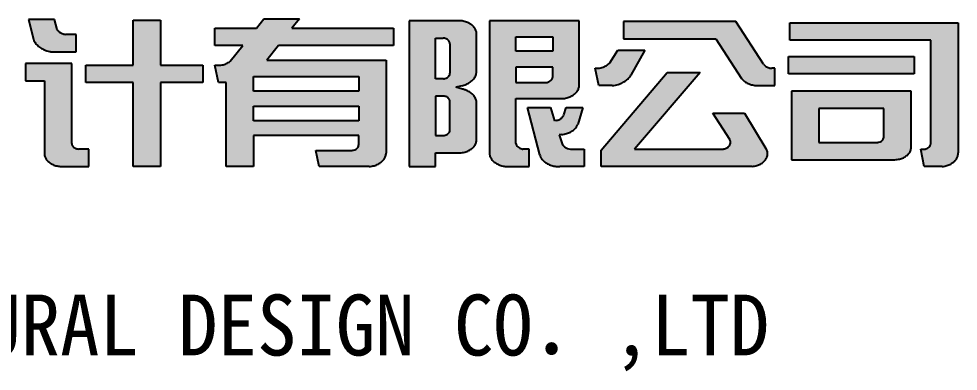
# Model space of a CAD drawing. Extents: x -248860 to 1018944, y -1060852 to 188626.
# Drawn here: x -244992 to -243530, y 56564 to 57112 of the extents above; entities that cross this region are included whole.
import ezdxf
from ezdxf.enums import TextEntityAlignment as Align

# ---------------------------------------------------------------- set-up
doc = ezdxf.new("R2010")
doc.units = 0
doc.header["$LTSCALE"] = 1000
doc.header["$MEASUREMENT"] = 0
doc.layers.get('0').update_dxf_attribs({"linetype": 'CONTINUOUS'})
doc.layers.add('WALL', color=6, linetype='CONTINUOUS')
doc.layers.add('图框', color=4, linetype='CONTINUOUS')
doc.styles.add('图框艺术体', font='simhei.ttf', dxfattribs={"width": 0.9})

# ---------------------------------------------------------------- blocks, each defined once
blk = doc.blocks.new('A5')
h = blk.add_hatch(color=0)
h.dxf.hatch_style = 1
edge = h.paths.add_edge_path()
edge.add_line((500921.1, 391777.2), (500899.2, 391777.2))
edge.add_spline(control_points=[(500899.2, 391777.2), (500897.4, 391777.4), (500896, 391777.6), (500892.4, 391778.6), (500890.3, 391779.5), (500886.4, 391781.8), (500884.7, 391783.2), (500882.4, 391785.7), (500881.7, 391786.6), (500880.7, 391788.6)], knot_values=[3.593865, 3.593865, 3.593865, 3.593865, 3.782162, 3.782162, 4.095285, 4.095285, 4.408408, 4.408408, 4.57662, 4.57662, 4.57662, 4.57662], degree=3, periodic=0)
edge.add_line((500880.7, 391788.6), (500874.4, 391811.5))
edge.add_line((500874.4, 391811.5), (500819.2, 391811.5))
edge.add_line((500819.2, 391811.5), (500829.9, 391766.3))
edge.add_spline(control_points=[(500829.9, 391766.3), (500830.4, 391764.4), (500831.2, 391762.6), (500833.4, 391758.1), (500835.1, 391755.5), (500839.3, 391750.7), (500841.7, 391748.5), (500847.2, 391744.6), (500850.3, 391742.8), (500856.8, 391740), (500860.3, 391738.8), (500864.9, 391737.8), (500865.8, 391737.6), (500866.8, 391737.5)], knot_values=[3.364435, 3.364435, 3.364435, 3.364435, 3.521478, 3.521478, 3.75126, 3.75126, 3.981041, 3.981041, 4.210823, 4.210823, 4.440604, 4.440604, 4.499937, 4.499937, 4.499937, 4.499937], degree=3, periodic=0)
edge.add_line((500866.8, 391737.5), (500921.1, 391737.5))
edge.add_line((500921.1, 391737.5), (500921.1, 391777.2))
edge = h.paths.add_edge_path()
edge.add_line((500911.6, 391710.7), (500813, 391710.7))
edge.add_line((500813, 391710.7), (500813, 391671))
edge.add_line((500813, 391671), (500853.2, 391671))
edge.add_line((500853.2, 391671), (500853.2, 391504.4))
edge.add_spline(control_points=[(500853.2, 391504.4), (500853.1, 391502.7), (500853.3, 391501), (500854.1, 391497), (500855, 391494.7), (500857.4, 391490.2), (500859, 391488.1), (500862.8, 391484.2), (500865, 391482.4), (500870, 391479.3), (500872.7, 391478), (500878.5, 391475.9), (500881.6, 391475.2), (500886, 391474.6), (500887.1, 391474.5), (500888.3, 391474.4)], knot_values=[3.130245, 3.130245, 3.130245, 3.130245, 3.305782, 3.305782, 3.553866, 3.553866, 3.801951, 3.801951, 4.050036, 4.050036, 4.29812, 4.29812, 4.546205, 4.546205, 4.636943, 4.636943, 4.636943, 4.636943], degree=3, periodic=0)
edge.add_line((500888.3, 391474.4), (500948.2, 391474.4))
edge.add_line((500948.2, 391474.4), (500948.2, 391514.2))
edge.add_line((500948.2, 391514.2), (500925.7, 391514.2))
edge.add_spline(control_points=[(500925.7, 391514.2), (500923.1, 391514.5), (500921.2, 391515.1), (500918.2, 391516.5), (500917.1, 391517.3), (500915.2, 391518.9), (500914.4, 391519.9), (500913, 391522), (500912.4, 391523.1), (500911.8, 391525.1), (500911.7, 391525.9), (500911.6, 391527.1)], knot_values=[0.064192, 0.064192, 0.064192, 0.064192, 0.463344, 0.463344, 0.720695, 0.720695, 0.978045, 0.978045, 1.235395, 1.235395, 1.405482, 1.405482, 1.405482, 1.405482], degree=3, periodic=0)
edge.add_line((500911.6, 391527.1), (500911.6, 391710.7))
h.paths.add_polyline_path([(501191.6, 391706.5), (501100.9, 391706.5), (501100.9, 391810.1), (501042.5, 391810.1), (501042.5, 391706.5), (500941.8, 391706.5), (500941.8, 391666.8), (501042.5, 391666.8), (501042.5, 391474.4), (501100.9, 391474.4), (501100.9, 391666.8), (501191.6, 391666.8)])
at = {"layer": 'WALL', "color": 0}
for p, q in [((500874.4, 391811.5), (500819.2, 391811.5)), ((500819.2, 391811.5), (500829.9, 391766.3)), ((500880.7, 391788.6), (500874.4, 391811.5)), ((501042.5, 391706.5), (501042.5, 391810.1)), ((501042.5, 391810.1), (501100.9, 391810.1)), ((501100.9, 391810.1), (501100.9, 391706.5)), ((500921.1, 391777.2), (500899.2, 391777.2)), ((500921.1, 391737.5), (500921.1, 391777.2)), ((500866.8, 391737.5), (500921.1, 391737.5)), ((500911.6, 391710.7), (500813, 391710.7)), ((500813, 391710.7), (500813, 391671)), ((500911.6, 391527.1), (500911.6, 391710.7)), ((500941.8, 391666.8), (500941.8, 391706.5)), ((500941.8, 391706.5), (501042.5, 391706.5)), ((501100.9, 391706.5), (501191.6, 391706.5)), ((501191.6, 391706.5), (501191.6, 391666.8)), ((500813, 391671), (500853.2, 391671)), ((500853.2, 391671), (500853.2, 391504.4)), ((501042.5, 391666.8), (500941.8, 391666.8)), ((501042.5, 391474.4), (501042.5, 391666.8)), ((501191.6, 391666.8), (501100.9, 391666.8)), ((501100.9, 391666.8), (501100.9, 391474.4)), ((500948.2, 391514.2), (500925.7, 391514.2)), ((500948.2, 391474.4), (500948.2, 391514.2)), ((500888.3, 391474.4), (500948.2, 391474.4)), ((501100.9, 391474.4), (501042.5, 391474.4))]:
    blk.add_line(p, q, dxfattribs=at)
for points, knots in [([(500880.7, 391788.6), (500881.7, 391786.6), (500882.4, 391785.7), (500884.7, 391783.2), (500886.4, 391781.8), (500890.3, 391779.5), (500892.4, 391778.6), (500896, 391777.6), (500897.4, 391777.4), (500899.2, 391777.2)], [3.5938651, 3.5938651, 3.5938651, 3.5938651, 3.7620771, 3.7620771, 4.0752004, 4.0752004, 4.3883237, 4.3883237, 4.5766201, 4.5766201, 4.5766201, 4.5766201]), ([(500829.9, 391766.3), (500830.4, 391764.4), (500831.2, 391762.6), (500833.4, 391758.1), (500835.1, 391755.5), (500839.3, 391750.7), (500841.7, 391748.5), (500847.2, 391744.6), (500850.3, 391742.8), (500856.8, 391740), (500860.3, 391738.8), (500864.9, 391737.8), (500865.8, 391737.6), (500866.8, 391737.5)], [3.364435, 3.364435, 3.364435, 3.364435, 3.521478, 3.521478, 3.75126, 3.75126, 3.981041, 3.981041, 4.210823, 4.210823, 4.440604, 4.440604, 4.499937, 4.499937, 4.499937, 4.499937]), ([(500911.6, 391527.1), (500911.7, 391525.9), (500911.8, 391525.1), (500912.4, 391523.1), (500913, 391522), (500914.4, 391519.9), (500915.2, 391518.9), (500917.1, 391517.3), (500918.2, 391516.5), (500921.2, 391515.1), (500923.1, 391514.5), (500925.7, 391514.2)], [0.064192, 0.064192, 0.064192, 0.064192, 0.234279, 0.234279, 0.49163, 0.49163, 0.74898, 0.74898, 1.00633, 1.00633, 1.405482, 1.405482, 1.405482, 1.405482]), ([(500853.2, 391504.4), (500853.1, 391502.7), (500853.3, 391501), (500854.1, 391497), (500855, 391494.7), (500857.4, 391490.2), (500859, 391488.1), (500862.8, 391484.2), (500865, 391482.4), (500870, 391479.3), (500872.7, 391478), (500878.5, 391475.9), (500881.6, 391475.2), (500886, 391474.6), (500887.1, 391474.5), (500888.3, 391474.4)], [3.130245, 3.130245, 3.130245, 3.130245, 3.305782, 3.305782, 3.553866, 3.553866, 3.801951, 3.801951, 4.050036, 4.050036, 4.29812, 4.29812, 4.546205, 4.546205, 4.636943, 4.636943, 4.636943, 4.636943])]:
    blk.add_open_spline(points, degree=3, knots=knots, dxfattribs=at)
blk = doc.blocks.new('A6')
h = blk.add_hatch(color=0)
h.dxf.hatch_style = 1
edge = h.paths.add_edge_path()
edge.add_line((501616.2, 391791.3), (501399.2, 391791.3))
edge.add_line((501399.2, 391791.3), (501415, 391812.9))
edge.add_line((501415, 391812.9), (501339.4, 391812.9))
edge.add_line((501339.4, 391812.9), (501323.4, 391791.3))
edge.add_line((501323.4, 391791.3), (501234.4, 391791.3))
edge.add_line((501234.4, 391791.3), (501234.4, 391751.6))
edge.add_line((501234.4, 391751.6), (501293.9, 391751.6))
edge.add_line((501293.9, 391751.6), (501267.1, 391715.6))
edge.add_spline(control_points=[(501267.1, 391715.6), (501264.3, 391713), (501261.8, 391711.4), (501256.2, 391708.7), (501253.1, 391707.7), (501248.2, 391706.8), (501246.5, 391706.6), (501244.5, 391706.5)], knot_values=[1.644527, 1.644527, 1.644527, 1.644527, 1.931233, 1.931233, 2.235291, 2.235291, 2.395635, 2.395635, 2.395635, 2.395635], degree=3, periodic=0)
edge.add_line((501244.5, 391706.5), (501234.1, 391706.5))
edge.add_line((501234.1, 391706.5), (501242.1, 391666.7))
edge.add_line((501242.1, 391666.7), (501258.7, 391666.7))
edge.add_line((501258.7, 391666.7), (501258.7, 391474.4))
edge.add_line((501258.7, 391474.4), (501317.1, 391474.4))
edge.add_line((501317.1, 391474.4), (501317.1, 391545.1))
edge.add_line((501317.1, 391545.1), (501541.9, 391545.1))
edge.add_line((501541.9, 391545.1), (501541.9, 391523.7))
edge.add_spline(control_points=[(501541.9, 391524.5), (501541.8, 391523.2), (501541.6, 391522), (501540.8, 391519.5), (501540.1, 391518.2), (501538.3, 391516), (501537.3, 391515), (501534.5, 391513.1), (501532.6, 391512.3), (501529.8, 391511.6), (501528.8, 391511.4), (501527.4, 391511.3)], knot_values=[1.672982, 1.672982, 1.672982, 1.672982, 1.933609, 1.933609, 2.229958, 2.229958, 2.526308, 2.526308, 2.931812, 2.931812, 3.134564, 3.134564, 3.134564, 3.134564], degree=3, periodic=0)
edge.add_line((501527.4, 391511.3), (501450.4, 391511.3))
edge.add_line((501450.4, 391511.3), (501457.6, 391474.4))
edge.add_line((501457.6, 391474.4), (501564.3, 391474.4))
edge.add_spline(control_points=[(501564.3, 391474.4), (501566.2, 391474.6), (501568, 391474.8), (501573.1, 391475.7), (501576.2, 391476.6), (501581.9, 391479), (501584.6, 391480.4), (501589.5, 391483.8), (501591.6, 391485.7), (501595.2, 391489.8), (501596.7, 391492), (501598.9, 391496.6), (501599.7, 391499), (501600.2, 391502.5), (501600.3, 391503.6), (501600.3, 391504.7)], knot_values=[-1.487536, -1.487536, -1.487536, -1.487536, -1.345791, -1.345791, -1.101522, -1.101522, -0.857254, -0.857254, -0.612985, -0.612985, -0.368717, -0.368717, -0.124448, -0.124448, -0.010199, -0.010199, -0.010199, -0.010199], degree=3, periodic=0)
edge.add_line((501600.3, 391504.7), (501600.3, 391717.8))
edge.add_line((501600.3, 391717.8), (501345.4, 391717.8))
edge.add_line((501345.4, 391717.8), (501370.2, 391751.6))
edge.add_line((501370.2, 391751.6), (501616.2, 391751.6))
edge.add_line((501616.2, 391751.6), (501616.2, 391791.3))
h.paths.add_polyline_path([(501541.9, 391680.9), (501541.9, 391647.1), (501317.1, 391647.1), (501317.1, 391680.9)], flags=16)
h.paths.add_polyline_path([(501541.9, 391613), (501541.9, 391579.2), (501317.1, 391579.2), (501317.1, 391613)], flags=16)
at = {"layer": 'WALL', "color": 0}
for p, q in [((501323.4, 391791.3), (501339.4, 391812.9)), ((501339.4, 391812.9), (501415, 391812.9)), ((501415, 391812.9), (501399.2, 391791.3)), ((501234.4, 391751.6), (501234.4, 391791.3)), ((501234.4, 391791.3), (501323.4, 391791.3)), ((501399.2, 391791.3), (501616.2, 391791.3)), ((501616.2, 391791.3), (501616.2, 391751.6)), ((501293.9, 391751.6), (501234.4, 391751.6)), ((501267.1, 391715.6), (501293.9, 391751.6)), ((501370.2, 391751.6), (501345.4, 391717.8)), ((501616.2, 391751.6), (501370.2, 391751.6)), ((501345.4, 391717.8), (501600.3, 391717.8)), ((501600.3, 391717.8), (501600.3, 391504.7)), ((501242.1, 391666.7), (501234.1, 391706.5)), ((501234.1, 391706.5), (501244.5, 391706.5)), ((501317.1, 391680.9), (501541.9, 391680.9)), ((501317.1, 391647.1), (501317.1, 391680.9)), ((501541.9, 391680.9), (501541.9, 391647.1)), ((501258.7, 391666.7), (501242.1, 391666.7)), ((501258.7, 391474.4), (501258.7, 391666.7)), ((501541.9, 391647.1), (501317.1, 391647.1)), ((501317.1, 391613), (501541.9, 391613)), ((501317.1, 391579.2), (501317.1, 391613)), ((501541.9, 391613), (501541.9, 391579.2)), ((501541.9, 391579.2), (501317.1, 391579.2)), ((501541.9, 391545.1), (501317.1, 391545.1)), ((501317.1, 391545.1), (501317.1, 391474.4)), ((501541.9, 391524.5), (501541.9, 391545.1)), ((501450.4, 391511.3), (501527.4, 391511.3)), ((501457.6, 391474.4), (501450.4, 391511.3)), ((501317.1, 391474.4), (501258.7, 391474.4)), ((501564.3, 391474.4), (501457.6, 391474.4))]:
    blk.add_line(p, q, dxfattribs=at)
for points, knots in [([(501244.5, 391706.5), (501246.5, 391706.6), (501248.2, 391706.8), (501253.1, 391707.7), (501256.2, 391708.7), (501261.8, 391711.4), (501264.3, 391713), (501267.1, 391715.6)], [1.6445273, 1.6445273, 1.6445273, 1.6445273, 1.8048714, 1.8048714, 2.1089289, 2.1089289, 2.3956348, 2.3956348, 2.3956348, 2.3956348]), ([(501527.4, 391511.3), (501528.8, 391511.4), (501529.8, 391511.6), (501532.6, 391512.3), (501534.5, 391513.1), (501537.3, 391515), (501538.3, 391516), (501540.1, 391518.2), (501540.8, 391519.5), (501541.6, 391522), (501541.8, 391523.2), (501541.9, 391524.5)], [1.672982, 1.672982, 1.672982, 1.672982, 1.875734, 1.875734, 2.281238, 2.281238, 2.577588, 2.577588, 2.873937, 2.873937, 3.134564, 3.134564, 3.134564, 3.134564]), ([(501564.3, 391474.4), (501566.2, 391474.6), (501568, 391474.8), (501573.1, 391475.7), (501576.2, 391476.6), (501581.9, 391479), (501584.6, 391480.4), (501589.5, 391483.8), (501591.6, 391485.7), (501595.2, 391489.8), (501596.7, 391492), (501598.9, 391496.6), (501599.7, 391499), (501600.2, 391502.5), (501600.3, 391503.6), (501600.3, 391504.7)], [-1.487536, -1.487536, -1.487536, -1.487536, -1.345791, -1.345791, -1.101522, -1.101522, -0.857254, -0.857254, -0.612985, -0.612985, -0.368717, -0.368717, -0.124448, -0.124448, -0.010199, -0.010199, -0.010199, -0.010199])]:
    blk.add_open_spline(points, degree=3, knots=knots, dxfattribs=at)
blk = doc.blocks.new('A7')
h = blk.add_hatch(color=0)
h.dxf.hatch_style = 1
edge = h.paths.add_edge_path()
edge.add_spline(control_points=[(501809.1, 391777.8), (501809.1, 391779.7), (501809, 391781.3), (501808.3, 391785.3), (501807.5, 391787.6), (501805.2, 391792.1), (501803.7, 391794.2), (501800, 391798.2), (501797.9, 391800), (501793, 391803.1), (501790.3, 391804.5), (501784.5, 391806.6), (501781.5, 391807.4), (501776.8, 391808.1), (501775.3, 391808.2), (501773.8, 391808.3)], knot_values=[3.10866, 3.10866, 3.10866, 3.10866, 3.284626, 3.284626, 3.533725, 3.533725, 3.782824, 3.782824, 4.031923, 4.031923, 4.281022, 4.281022, 4.530121, 4.530121, 4.647554, 4.647554, 4.647554, 4.647554], degree=3, periodic=0)
edge.add_line((501773.8, 391808.3), (501664.8, 391808.3))
edge.add_line((501664.8, 391808.3), (501664.8, 391474.4))
edge.add_line((501664.8, 391474.4), (501721.6, 391474.4))
edge.add_line((501721.6, 391474.4), (501721.6, 391505.5))
edge.add_line((501721.6, 391505.5), (501773.6, 391505.5))
edge.add_spline(control_points=[(501773.6, 391505.5), (501775.5, 391505.7), (501777.4, 391505.9), (501782.3, 391506.8), (501785.4, 391507.7), (501791.1, 391510.1), (501793.8, 391511.5), (501798.5, 391514.8), (501800.6, 391516.7), (501804.2, 391520.8), (501805.6, 391523), (501807.8, 391527.5), (501808.5, 391529.9), (501809.1, 391533.7), (501809.1, 391535.1), (501809.1, 391536.5)], knot_values=[-1.484774, -1.484774, -1.484774, -1.484774, -1.342737, -1.342737, -1.097921, -1.097921, -0.853105, -0.853105, -0.608289, -0.608289, -0.363473, -0.363473, -0.118657, -0.118657, 0.025947, 0.025947, 0.025947, 0.025947], degree=3, periodic=0)
edge.add_line((501809.1, 391536.5), (501809.1, 391619.1))
edge.add_spline(control_points=[(501809.1, 391619.1), (501809.1, 391621), (501809, 391622.8), (501808.2, 391627.2), (501807.3, 391629.8), (501804.7, 391634.8), (501803.1, 391637.2), (501799, 391641.6), (501796.6, 391643.6), (501791.2, 391647.1), (501788.3, 391648.6), (501783.1, 391650.6), (501780.9, 391651.3), (501778.8, 391651.8)], knot_values=[3.119451, 3.119451, 3.119451, 3.119451, 3.287772, 3.287772, 3.532713, 3.532713, 3.777654, 3.777654, 4.022595, 4.022595, 4.267536, 4.267536, 4.423815, 4.423815, 4.423815, 4.423815], degree=3, periodic=0)
edge.add_line((501778.8, 391651.8), (501764.8, 391656))
edge.add_line((501764.8, 391656), (501778.7, 391659.5))
edge.add_spline(control_points=[(501778.7, 391659.5), (501780.7, 391660.1), (501782.7, 391660.8), (501787.8, 391662.8), (501790.7, 391664.3), (501796.1, 391667.9), (501798.5, 391670), (501802.6, 391674.4), (501804.3, 391676.8), (501807, 391681.8), (501807.9, 391684.4), (501808.9, 391688.7), (501809.1, 391690.5), (501809.1, 391692.2)], knot_values=[1.893902, 1.893902, 1.893902, 1.893902, 2.035312, 2.035312, 2.269299, 2.269299, 2.503287, 2.503287, 2.737275, 2.737275, 2.971262, 2.971262, 3.123954, 3.123954, 3.123954, 3.123954], degree=3, periodic=0)
edge.add_line((501809.1, 391692.2), (501809.1, 391777.8))
edge = h.paths.add_edge_path(flags=16)
edge.add_spline(control_points=[(501752.3, 391688.1), (501752.3, 391686.9), (501752.1, 391685.9), (501751.3, 391683.6), (501750.7, 391682.4), (501749, 391680.2), (501748, 391679.3), (501745.4, 391677.3), (501743.6, 391676.5), (501740.7, 391675.7), (501739.7, 391675.5), (501738.3, 391675.4)], knot_values=[-1.443958, -1.443958, -1.443958, -1.443958, -1.233051, -1.233051, -0.941788, -0.941788, -0.650524, -0.650524, -0.243433, -0.243433, -0.039887, -0.039887, -0.039887, -0.039887], degree=3, periodic=0)
edge.add_line((501738.3, 391675.4), (501721.6, 391675.4))
edge.add_line((501721.6, 391675.4), (501721.6, 391768.6))
edge.add_line((501721.6, 391768.6), (501738.1, 391768.6))
edge.add_spline(control_points=[(501738.1, 391768.6), (501739.8, 391768.4), (501741.1, 391768.1), (501743.5, 391767.4), (501744.6, 391766.8), (501746.7, 391765.6), (501747.7, 391764.9), (501749.4, 391763.1), (501750.2, 391762.2), (501751.3, 391760.1), (501751.8, 391759), (501752.2, 391757), (501752.3, 391756.2), (501752.3, 391755.4)], knot_values=[0.003236, 0.003236, 0.003236, 0.003236, 0.267548, 0.267548, 0.519421, 0.519421, 0.771293, 0.771293, 1.023166, 1.023166, 1.275039, 1.275039, 1.445499, 1.445499, 1.445499, 1.445499], degree=3, periodic=0)
edge.add_line((501752.3, 391755.4), (501752.3, 391688.1))
edge = h.paths.add_edge_path(flags=16)
edge.add_spline(control_points=[(501738.7, 391635.6), (501738.7, 391635.6), (501738.2, 391635.6), (501741, 391635.4), (501743.3, 391634.8), (501746.4, 391633.1), (501747.3, 391632.4), (501749.1, 391630.8), (501749.9, 391629.9), (501751.1, 391627.9), (501751.6, 391626.8), (501752.1, 391624.9), (501752.3, 391624.1), (501752.3, 391623.1)], knot_values=[3.180071, 3.180071, 3.180071, 3.180071, 3.182557, 3.182557, 3.667411, 3.667411, 3.923331, 3.923331, 4.179251, 4.179251, 4.435171, 4.435171, 4.606528, 4.606528, 4.606528, 4.606528], degree=3, periodic=0)
edge.add_line((501752.3, 391623.1), (501752.3, 391558))
edge.add_spline(control_points=[(501752.3, 391558), (501752.3, 391556.9), (501752.1, 391555.9), (501751.4, 391553.7), (501750.8, 391552.5), (501749.1, 391550.3), (501748.1, 391549.3), (501745.5, 391547.3), (501743.7, 391546.4), (501740.8, 391545.6), (501739.8, 391545.4), (501738.4, 391545.3)], knot_values=[1.712925, 1.712925, 1.712925, 1.712925, 1.915114, 1.915114, 2.203915, 2.203915, 2.492717, 2.492717, 2.898489, 2.898489, 3.101375, 3.101375, 3.101375, 3.101375], degree=3, periodic=0)
edge.add_line((501738.4, 391545.3), (501721.6, 391545.3))
edge.add_line((501721.6, 391545.3), (501721.6, 391635.6))
edge.add_line((501721.6, 391635.6), (501738.6, 391635.6))
edge = h.paths.add_edge_path()
edge.add_line((502028.7, 391808.3), (501836.6, 391808.3))
edge.add_line((501836.6, 391808.3), (501836.6, 391504.9))
edge.add_spline(control_points=[(501836.6, 391504.9), (501836.6, 391503.2), (501836.9, 391501.5), (501837.9, 391497.3), (501838.9, 391494.9), (501841.6, 391490.3), (501843.3, 391488.1), (501847.4, 391484.1), (501849.7, 391482.3), (501855, 391479.1), (501857.9, 391477.8), (501864, 391475.7), (501867.3, 391475), (501871, 391474.5), (501871.4, 391474.5), (501871.9, 391474.4)], knot_values=[3.163532, 3.163532, 3.163532, 3.163532, 3.335263, 3.335263, 3.579869, 3.579869, 3.824474, 3.824474, 4.06908, 4.06908, 4.313685, 4.313685, 4.558291, 4.558291, 4.590397, 4.590397, 4.590397, 4.590397], degree=3, periodic=0)
edge.add_line((501871.9, 391474.4), (501921.3, 391474.4))
edge.add_line((501921.3, 391474.4), (501921.3, 391514.2))
edge.add_line((501921.3, 391514.2), (501907.9, 391514.2))
edge.add_spline(control_points=[(501907.9, 391514.2), (501906.6, 391514.4), (501906.2, 391514.5), (501904.2, 391515), (501902.7, 391515.7), (501899.9, 391517.3), (501898.6, 391518.3), (501896.3, 391520.5), (501895.4, 391521.8), (501894.2, 391524.1), (501893.9, 391524.9), (501893.4, 391527)], knot_values=[0.225377, 0.225377, 0.225377, 0.225377, 0.294313, 0.294313, 0.570531, 0.570531, 0.846749, 0.846749, 1.122967, 1.122967, 1.291544, 1.291544, 1.291544, 1.291544], degree=3, periodic=0)
edge.add_line((501893.4, 391527), (501893.4, 391630))
edge.add_line((501893.4, 391630), (501991.3, 391630))
edge.add_spline(control_points=[(501991.3, 391630), (501993.2, 391630.1), (501995.1, 391630.3), (502000.3, 391631.1), (502003.4, 391632), (502009.3, 391634.3), (502012.1, 391635.7), (502017.1, 391639), (502019.3, 391640.9), (502023.1, 391645), (502024.6, 391647.2), (502027, 391651.8), (502027.8, 391654.2), (502028.5, 391658.1), (502028.6, 391659.5), (502028.7, 391660.9)], knot_values=[-1.508024, -1.508024, -1.508024, -1.508024, -1.365921, -1.365921, -1.121879, -1.121879, -0.877838, -0.877838, -0.633797, -0.633797, -0.389756, -0.389756, -0.145715, -0.145715, -0.005433, -0.005433, -0.005433, -0.005433], degree=3, periodic=0)
edge.add_line((502028.7, 391660.9), (502028.7, 391808.3))
h.paths.add_polyline_path([(501893.4, 391771.4), (501971.8, 391771.4), (501971.8, 391739), (501893.4, 391739)], flags=16)
edge = h.paths.add_edge_path(flags=16)
edge.add_line((501893.4, 391702.1), (501971.8, 391702.1))
edge.add_line((501971.8, 391702.1), (501971.8, 391679.3))
edge.add_spline(control_points=[(501971.8, 391679.3), (501971.7, 391678), (501971.5, 391677.3), (501970.9, 391675.6), (501970.4, 391674.4), (501968.7, 391672), (501967.4, 391670.8), (501964.5, 391668.8), (501962.9, 391668.1), (501960.3, 391667.3), (501959.3, 391667.1), (501957.7, 391666.9)], knot_values=[-1.410799, -1.410799, -1.410799, -1.410799, -1.275957, -1.275957, -1.025082, -1.025082, -0.674958, -0.674958, -0.324835, -0.324835, -0.124438, -0.124438, -0.124438, -0.124438], degree=3, periodic=0)
edge.add_line((501957.7, 391666.9), (501893.4, 391666.9))
edge.add_line((501893.4, 391666.9), (501893.4, 391702.1))
edge = h.paths.add_edge_path()
edge.add_line((502036.1, 391609.3), (502000.3, 391609.3))
edge.add_line((502000.3, 391609.3), (501995.5, 391592.2))
edge.add_spline(control_points=[(501995.4, 391592.1), (501995, 391591), (501994.4, 391589.9), (501992.5, 391587.1), (501990.9, 391585.5), (501987.3, 391582.8), (501985.2, 391581.7), (501981.8, 391580.5), (501980.6, 391580.2), (501979.3, 391580)], knot_values=[1.798781, 1.798781, 1.798781, 1.798781, 1.982499, 1.982499, 2.315102, 2.315102, 2.647705, 2.647705, 2.828745, 2.828745, 2.828745, 2.828745], degree=3, periodic=0)
edge.add_line((501979.3, 391580), (501975.7, 391579.4))
edge.add_line((501975.7, 391579.4), (501966.8, 391609.3))
edge.add_line((501966.8, 391609.3), (501918, 391609.3))
edge.add_line((501918, 391609.3), (501944, 391501))
edge.add_spline(control_points=[(501944, 391501), (501944.5, 391499.3), (501945.1, 391497.6), (501947, 391493.5), (501948.6, 391491.1), (501952.3, 391486.8), (501954.5, 391484.8), (501959.4, 391481.2), (501962.2, 391479.7), (501968.1, 391477.1), (501971.3, 391476.1), (501977.8, 391474.6), (501981.2, 391474.2), (501985.4, 391474.1), (501986.1, 391474.1), (501986.9, 391474.1)], knot_values=[3.342763, 3.342763, 3.342763, 3.342763, 3.506739, 3.506739, 3.742135, 3.742135, 3.97753, 3.97753, 4.212926, 4.212926, 4.448321, 4.448321, 4.683716, 4.683716, 4.734904, 4.734904, 4.734904, 4.734904], degree=3, periodic=0)
edge.add_line((501986.9, 391474.1), (502039.1, 391474.1))
edge.add_line((502039.1, 391474.1), (502039.1, 391514.2))
edge.add_line((502039.1, 391514.2), (502013.2, 391514.2))
edge.add_spline(control_points=[(502013.2, 391514.2), (502012, 391514.1), (502010.8, 391514.2), (502007.5, 391514.6), (502005.5, 391515.1), (502001.6, 391516.5), (501999.8, 391517.5), (501996.6, 391519.9), (501995.2, 391521.3), (501993.4, 391523.7), (501992.9, 391524.7), (501992.2, 391526.2)], knot_values=[0.361295, 0.361295, 0.361295, 0.361295, 0.534046, 0.534046, 0.83153, 0.83153, 1.129015, 1.129015, 1.426499, 1.426499, 1.594406, 1.594406, 1.594406, 1.594406], degree=3, periodic=0)
edge.add_line((501992.2, 391526.2), (501985.6, 391547.2))
edge.add_line((501985.6, 391547.2), (501990.6, 391547.6))
edge.add_spline(control_points=[(501990.6, 391547.6), (501992.5, 391547.8), (501994.5, 391548), (501999.6, 391549.1), (502002.7, 391550.1), (502008.6, 391552.6), (502011.3, 391554.1), (502016.1, 391557.6), (502018.2, 391559.5), (502021.8, 391563.8), (502023.3, 391566.1), (502024.7, 391569.2), (502025, 391570), (502025.3, 391570.8)], knot_values=[-1.465881, -1.465881, -1.465881, -1.465881, -1.321829, -1.321829, -1.079204, -1.079204, -0.836579, -0.836579, -0.593955, -0.593955, -0.35133, -0.35133, -0.268731, -0.268731, -0.268731, -0.268731], degree=3, periodic=0)
edge.add_line((502025.3, 391570.8), (502036.1, 391609.3))
at = {"layer": 'WALL', "color": 0}
for p, q in [((501773.8, 391808.3), (501664.8, 391808.3)), ((501664.8, 391808.3), (501664.8, 391474.4)), ((502028.7, 391808.3), (501836.6, 391808.3)), ((501836.6, 391808.3), (501836.6, 391504.9)), ((502028.7, 391660.9), (502028.7, 391808.3)), ((501809.1, 391692.2), (501809.1, 391777.8)), ((501893.4, 391771.4), (501971.8, 391771.4)), ((501893.4, 391739), (501893.4, 391771.4)), ((501971.8, 391771.4), (501971.8, 391739)), ((501721.6, 391675.4), (501721.6, 391768.6)), ((501721.6, 391768.6), (501738.1, 391768.6)), ((501752.3, 391755.4), (501752.3, 391688.1)), ((501971.8, 391739), (501893.4, 391739)), ((501971.8, 391702.1), (501893.4, 391702.1)), ((501893.4, 391702.1), (501893.4, 391666.9)), ((501971.8, 391679.3), (501971.8, 391702.1)), ((501738.3, 391675.4), (501721.6, 391675.4)), ((501778.7, 391659.5), (501764.8, 391656)), ((501778.8, 391651.8), (501764.8, 391656)), ((501893.4, 391666.9), (501957.7, 391666.9)), ((501738.2, 391635.6), (501721.6, 391635.6)), ((501721.6, 391635.6), (501721.6, 391545.3)), ((501893.4, 391527), (501893.4, 391630)), ((501893.4, 391630), (501991.3, 391630)), ((501752.3, 391558), (501752.3, 391623.1)), ((501809.1, 391536.5), (501809.1, 391619.1)), ((501944, 391501), (501918, 391609.3)), ((501918, 391609.3), (501966.8, 391609.3)), ((501966.8, 391609.3), (501975.7, 391579.4)), ((501995.6, 391592.5), (502000.3, 391609.3)), ((502000.3, 391609.3), (502036.1, 391609.3)), ((502036.1, 391609.3), (502025.3, 391570.7)), ((501979.3, 391580), (501975.7, 391579.4)), ((501721.6, 391545.3), (501738.4, 391545.3)), ((501990.6, 391547.6), (501985.6, 391547.2)), ((501985.6, 391547.2), (501992.2, 391526.2)), ((501921.3, 391514.2), (501907.9, 391514.2)), ((501921.3, 391474.4), (501921.3, 391514.2)), ((502013.2, 391514.2), (502039.1, 391514.2)), ((502039.1, 391514.2), (502039.1, 391474.1)), ((501721.6, 391474.4), (501721.6, 391505.5)), ((501721.6, 391505.5), (501773.6, 391505.5)), ((501664.8, 391474.4), (501721.6, 391474.4)), ((501871.9, 391474.4), (501921.3, 391474.4)), ((502039.1, 391474.1), (501986.9, 391474.1))]:
    blk.add_line(p, q, dxfattribs=at)
for points, knots in [([(501809.1, 391777.8), (501809.1, 391779.7), (501809, 391781.3), (501808.3, 391785.3), (501807.5, 391787.6), (501805.2, 391792.1), (501803.7, 391794.2), (501800, 391798.2), (501797.9, 391800), (501793, 391803.1), (501790.3, 391804.5), (501784.5, 391806.6), (501781.5, 391807.4), (501776.8, 391808.1), (501775.3, 391808.2), (501773.8, 391808.3)], [3.10866, 3.10866, 3.10866, 3.10866, 3.284626, 3.284626, 3.533725, 3.533725, 3.782824, 3.782824, 4.031923, 4.031923, 4.281022, 4.281022, 4.530121, 4.530121, 4.647554, 4.647554, 4.647554, 4.647554]), ([(501752.3, 391755.4), (501752.3, 391756.2), (501752.2, 391757), (501751.8, 391759), (501751.3, 391760.1), (501750.2, 391762.2), (501749.4, 391763.1), (501747.7, 391764.9), (501746.7, 391765.6), (501744.6, 391766.8), (501743.5, 391767.4), (501741.1, 391768.1), (501739.8, 391768.4), (501738.1, 391768.6)], [0.003236, 0.003236, 0.003236, 0.003236, 0.173696, 0.173696, 0.425569, 0.425569, 0.677441, 0.677441, 0.929314, 0.929314, 1.181187, 1.181187, 1.445499, 1.445499, 1.445499, 1.445499]), ([(501778.7, 391659.5), (501780.7, 391660.1), (501782.7, 391660.8), (501787.8, 391662.8), (501790.7, 391664.3), (501796.1, 391667.9), (501798.5, 391670), (501802.6, 391674.4), (501804.3, 391676.8), (501807, 391681.8), (501807.9, 391684.4), (501808.9, 391688.7), (501809.1, 391690.5), (501809.1, 391692.2)], [1.893902, 1.893902, 1.893902, 1.893902, 2.035312, 2.035312, 2.269299, 2.269299, 2.503287, 2.503287, 2.737275, 2.737275, 2.971262, 2.971262, 3.123954, 3.123954, 3.123954, 3.123954]), ([(501738.3, 391675.4), (501739.7, 391675.5), (501740.7, 391675.7), (501743.6, 391676.5), (501745.4, 391677.3), (501748, 391679.3), (501749, 391680.2), (501750.7, 391682.4), (501751.3, 391683.6), (501752.1, 391685.9), (501752.3, 391686.9), (501752.3, 391688.1)], [-1.443958, -1.443958, -1.443958, -1.443958, -1.240412, -1.240412, -0.83332, -0.83332, -0.542057, -0.542057, -0.250794, -0.250794, -0.039887, -0.039887, -0.039887, -0.039887]), ([(501957.7, 391666.9), (501959.3, 391667.1), (501960.3, 391667.3), (501962.9, 391668.1), (501964.5, 391668.8), (501967.4, 391670.8), (501968.7, 391672), (501970.4, 391674.4), (501970.9, 391675.6), (501971.5, 391677.3), (501971.7, 391678), (501971.8, 391679.3)], [-1.410799, -1.410799, -1.410799, -1.410799, -1.210402, -1.210402, -0.860279, -0.860279, -0.510155, -0.510155, -0.25928, -0.25928, -0.124438, -0.124438, -0.124438, -0.124438]), ([(501809.1, 391619.1), (501809.1, 391621), (501809, 391622.8), (501808.2, 391627.2), (501807.3, 391629.8), (501804.7, 391634.8), (501803.1, 391637.2), (501799, 391641.6), (501796.6, 391643.6), (501791.2, 391647.1), (501788.3, 391648.6), (501783.1, 391650.6), (501780.9, 391651.3), (501778.8, 391651.8)], [3.119451, 3.119451, 3.119451, 3.119451, 3.287772, 3.287772, 3.532713, 3.532713, 3.777654, 3.777654, 4.022595, 4.022595, 4.267536, 4.267536, 4.423815, 4.423815, 4.423815, 4.423815]), ([(501991.3, 391630), (501993.2, 391630.1), (501995.1, 391630.3), (502000.3, 391631.1), (502003.4, 391632), (502009.3, 391634.3), (502012.1, 391635.7), (502017.1, 391639), (502019.3, 391640.9), (502023.1, 391645), (502024.6, 391647.2), (502027, 391651.8), (502027.8, 391654.2), (502028.5, 391658.1), (502028.6, 391659.5), (502028.7, 391660.9)], [-1.508024, -1.508024, -1.508024, -1.508024, -1.365921, -1.365921, -1.121879, -1.121879, -0.877838, -0.877838, -0.633797, -0.633797, -0.389756, -0.389756, -0.145715, -0.145715, -0.005433, -0.005433, -0.005433, -0.005433]), ([(501752.3, 391623.1), (501752.3, 391624.1), (501752.1, 391624.9), (501751.6, 391626.8), (501751.1, 391627.9), (501749.9, 391629.9), (501749.1, 391630.8), (501747.3, 391632.4), (501746.4, 391633.1), (501743.3, 391634.8), (501741, 391635.4), (501738.2, 391635.6), (501738.7, 391635.6), (501738.7, 391635.6)], [3.180071, 3.180071, 3.180071, 3.180071, 3.351428, 3.351428, 3.607348, 3.607348, 3.863268, 3.863268, 4.119188, 4.119188, 4.604042, 4.604042, 4.606528, 4.606528, 4.606528, 4.606528]), ([(501979.3, 391580), (501980.6, 391580.2), (501981.8, 391580.5), (501985.2, 391581.7), (501987.3, 391582.8), (501990.9, 391585.5), (501992.5, 391587.1), (501994.4, 391589.9), (501995, 391591), (501995.4, 391592.1)], [1.798781, 1.798781, 1.798781, 1.798781, 1.97982, 1.97982, 2.312424, 2.312424, 2.645027, 2.645027, 2.828745, 2.828745, 2.828745, 2.828745]), ([(501990.6, 391547.6), (501992.5, 391547.8), (501994.5, 391548), (501999.6, 391549.1), (502002.7, 391550.1), (502008.6, 391552.6), (502011.3, 391554.1), (502016.1, 391557.6), (502018.2, 391559.5), (502021.8, 391563.8), (502023.3, 391566.1), (502024.7, 391569.3), (502025.1, 391570.1), (502025.4, 391570.9)], [-1.465881, -1.465881, -1.465881, -1.465881, -1.321829, -1.321829, -1.079204, -1.079204, -0.836579, -0.836579, -0.593955, -0.593955, -0.35133, -0.35133, -0.265451, -0.265451, -0.265451, -0.265451]), ([(501738.4, 391545.3), (501739.8, 391545.4), (501740.8, 391545.6), (501743.7, 391546.4), (501745.5, 391547.3), (501748.1, 391549.3), (501749.1, 391550.3), (501750.8, 391552.5), (501751.4, 391553.7), (501752.1, 391555.9), (501752.3, 391556.9), (501752.3, 391558)], [1.712925, 1.712925, 1.712925, 1.712925, 1.915811, 1.915811, 2.321583, 2.321583, 2.610384, 2.610384, 2.899186, 2.899186, 3.101375, 3.101375, 3.101375, 3.101375]), ([(501773.6, 391505.5), (501775.5, 391505.7), (501777.4, 391505.9), (501782.3, 391506.8), (501785.4, 391507.7), (501791.1, 391510.1), (501793.8, 391511.5), (501798.5, 391514.8), (501800.6, 391516.7), (501804.2, 391520.8), (501805.6, 391523), (501807.8, 391527.5), (501808.5, 391529.9), (501809.1, 391533.7), (501809.1, 391535.1), (501809.1, 391536.5)], [-1.484774, -1.484774, -1.484774, -1.484774, -1.342737, -1.342737, -1.097921, -1.097921, -0.853105, -0.853105, -0.608289, -0.608289, -0.363473, -0.363473, -0.118657, -0.118657, 0.025947, 0.025947, 0.025947, 0.025947]), ([(501893.4, 391527), (501893.9, 391524.9), (501894.2, 391524.1), (501895.4, 391521.8), (501896.3, 391520.5), (501898.6, 391518.3), (501899.9, 391517.3), (501902.7, 391515.7), (501904.2, 391515), (501906.2, 391514.5), (501906.6, 391514.4), (501907.9, 391514.2)], [0.225377, 0.225377, 0.225377, 0.225377, 0.393955, 0.393955, 0.670172, 0.670172, 0.94639, 0.94639, 1.222608, 1.222608, 1.291544, 1.291544, 1.291544, 1.291544]), ([(501992.2, 391526.2), (501992.9, 391524.7), (501993.4, 391523.7), (501995.2, 391521.3), (501996.6, 391519.9), (501999.8, 391517.5), (502001.6, 391516.5), (502005.5, 391515.1), (502007.5, 391514.6), (502010.8, 391514.2), (502012, 391514.1), (502013.2, 391514.2)], [0.361295, 0.361295, 0.361295, 0.361295, 0.529202, 0.529202, 0.826686, 0.826686, 1.12417, 1.12417, 1.421654, 1.421654, 1.594406, 1.594406, 1.594406, 1.594406]), ([(501836.6, 391504.9), (501836.6, 391503.2), (501836.9, 391501.5), (501837.9, 391497.3), (501838.9, 391494.9), (501841.6, 391490.3), (501843.3, 391488.1), (501847.4, 391484.1), (501849.7, 391482.3), (501855, 391479.1), (501857.9, 391477.8), (501864, 391475.7), (501867.3, 391475), (501871, 391474.5), (501871.4, 391474.5), (501871.9, 391474.4)], [3.163532, 3.163532, 3.163532, 3.163532, 3.335263, 3.335263, 3.579869, 3.579869, 3.824474, 3.824474, 4.06908, 4.06908, 4.313685, 4.313685, 4.558291, 4.558291, 4.590397, 4.590397, 4.590397, 4.590397]), ([(501944, 391501), (501944.5, 391499.3), (501945.1, 391497.6), (501947, 391493.5), (501948.6, 391491.1), (501952.3, 391486.8), (501954.5, 391484.8), (501959.4, 391481.2), (501962.2, 391479.7), (501968.1, 391477.1), (501971.3, 391476.1), (501977.8, 391474.6), (501981.2, 391474.2), (501985.4, 391474.1), (501986.1, 391474.1), (501986.9, 391474.1)], [3.342763, 3.342763, 3.342763, 3.342763, 3.506739, 3.506739, 3.742135, 3.742135, 3.97753, 3.97753, 4.212926, 4.212926, 4.448321, 4.448321, 4.683716, 4.683716, 4.734904, 4.734904, 4.734904, 4.734904])]:
    blk.add_open_spline(points, degree=3, knots=knots, dxfattribs=at)
blk = doc.blocks.new('A8')
h = blk.add_hatch(color=0)
h.dxf.hatch_style = 1
edge = h.paths.add_edge_path()
edge.add_line((502381.4, 391806.9), (502141.8, 391806.9))
edge.add_line((502141.8, 391806.9), (502141.8, 391767.2))
edge.add_line((502141.8, 391767.2), (502339, 391767.2))
edge.add_line((502339, 391767.2), (502393.4, 391676.3))
edge.add_spline(control_points=[(502393.4, 391676.3), (502394.4, 391674.9), (502395.6, 391673.5), (502398.9, 391670.2), (502401.3, 391668.3), (502406.6, 391665.1), (502409.5, 391663.7), (502415.7, 391661.5), (502418.9, 391660.7), (502424.3, 391659.9), (502426.4, 391659.7), (502428.5, 391659.7)], knot_values=[3.675655, 3.675655, 3.675655, 3.675655, 3.823853, 3.823853, 4.058879, 4.058879, 4.293905, 4.293905, 4.528931, 4.528931, 4.675341, 4.675341, 4.675341, 4.675341], degree=3, periodic=0)
edge.add_line((502428.5, 391659.7), (502464.7, 391659.7))
edge.add_line((502464.7, 391659.7), (502464.7, 391699.4))
edge.add_line((502464.7, 391699.4), (502458.1, 391699.4))
edge.add_spline(control_points=[(502458.1, 391699.4), (502457.3, 391699.5), (502456.8, 391699.5), (502453.7, 391699.9), (502451.2, 391700.7), (502446.6, 391703), (502444.6, 391704.5), (502442.1, 391707.1), (502441.5, 391708), (502440.8, 391709)], knot_values=[0.463395, 0.463395, 0.463395, 0.463395, 0.534874, 0.534874, 0.917001, 0.917001, 1.299128, 1.299128, 1.470401, 1.470401, 1.470401, 1.470401], degree=3, periodic=0)
edge.add_line((502440.8, 391709), (502381.4, 391806.9))
edge = h.paths.add_edge_path()
edge.add_line((502186.9, 391740.8), (502129.4, 391740.8))
edge.add_line((502129.4, 391740.8), (502112, 391711.8))
edge.add_spline(control_points=[(502112, 391711.8), (502110.5, 391710.1), (502109.5, 391709.1), (502105.9, 391706.1), (502103.1, 391704.3), (502097, 391701.6), (502093.7, 391700.6), (502088.5, 391699.7), (502086.7, 391699.5), (502084.7, 391699.4)], knot_values=[-1.51348, -1.51348, -1.51348, -1.51348, -1.3777, -1.3777, -1.080977, -1.080977, -0.784255, -0.784255, -0.627024, -0.627024, -0.627024, -0.627024], degree=3, periodic=0)
edge.add_line((502084.7, 391699.4), (502081.1, 391699.4))
edge.add_line((502081.1, 391699.4), (502089, 391659.7))
edge.add_line((502089, 391659.7), (502117.5, 391659.7))
edge.add_spline(control_points=[(502117.5, 391659.7), (502119.7, 391659.9), (502122, 391660.3), (502128, 391661.6), (502131.7, 391662.8), (502138.6, 391665.8), (502141.8, 391667.6), (502147.7, 391671.7), (502150.3, 391674.1), (502154.5, 391678.9), (502156.2, 391681.4), (502157.5, 391683.9)], knot_values=[-1.440019, -1.440019, -1.440019, -1.440019, -1.306993, -1.306993, -1.074807, -1.074807, -0.842622, -0.842622, -0.610437, -0.610437, -0.397483, -0.397483, -0.397483, -0.397483], degree=3, periodic=0)
edge.add_line((502157.5, 391683.9), (502186.9, 391740.8))
edge = h.paths.add_edge_path()
edge.add_line((502305.3, 391689.9), (502234.8, 391689.9))
edge.add_line((502234.8, 391689.9), (502094.1, 391511.5))
edge.add_line((502094.1, 391511.5), (502094.1, 391474.4))
edge.add_line((502094.1, 391474.4), (502416.3, 391474.4))
edge.add_spline(control_points=[(502416.3, 391474.4), (502418.1, 391474.6), (502419.9, 391474.9), (502424.7, 391475.9), (502427.6, 391476.8), (502433, 391479.2), (502435.5, 391480.7), (502440, 391484), (502441.9, 391485.9), (502445.2, 391489.9), (502446.5, 391492), (502448.4, 391496.5), (502448.9, 391498.8), (502449.4, 391503.4), (502449.3, 391505.7), (502448.3, 391510.6), (502447.2, 391513.2), (502445.7, 391515.8)], knot_values=[-1.453363, -1.453363, -1.453363, -1.453363, -1.311376, -1.311376, -1.065413, -1.065413, -0.819449, -0.819449, -0.573486, -0.573486, -0.327523, -0.327523, -0.08156, -0.08156, 0.164403, 0.164403, 0.451201, 0.451201, 0.451201, 0.451201], degree=3, periodic=0)
edge.add_line((502445.7, 391515.8), (502400.4, 391596.5))
edge.add_line((502400.4, 391596.5), (502332.3, 391596.5))
edge.add_line((502332.3, 391596.5), (502368.4, 391536.4))
edge.add_spline(control_points=[(502368.4, 391536.4), (502369.2, 391534.9), (502369.7, 391533.6), (502370.2, 391530.8), (502370.2, 391529.3), (502369.8, 391526.5), (502369.3, 391525.1), (502368, 391522.5), (502367.2, 391521.3), (502364.7, 391518.6), (502362.8, 391517.2), (502358.8, 391515.3), (502356.5, 391514.6), (502353.1, 391514.2), (502352, 391514.1), (502350.8, 391514.2)], knot_values=[4.676208, 4.676208, 4.676208, 4.676208, 4.925932, 4.925932, 5.185168, 5.185168, 5.444404, 5.444404, 5.70364, 5.70364, 6.093153, 6.093153, 6.482665, 6.482665, 6.673817, 6.673817, 6.673817, 6.673817], degree=3, periodic=0)
edge.add_line((502350.8, 391514.2), (502165.3, 391514.2))
edge.add_line((502165.3, 391514.2), (502305.3, 391689.9))
at = {"layer": 'WALL', "color": 0}
for p, q in [((502381.4, 391806.9), (502141.8, 391806.9)), ((502141.8, 391806.9), (502141.8, 391767.2)), ((502440.8, 391709), (502381.4, 391806.9)), ((502141.8, 391767.2), (502339, 391767.2)), ((502339, 391767.2), (502393.4, 391676.3)), ((502112, 391711.8), (502129.4, 391740.8)), ((502129.4, 391740.8), (502186.9, 391740.8)), ((502186.9, 391740.8), (502157.5, 391683.9)), ((502089, 391659.7), (502081.1, 391699.4)), ((502081.1, 391699.4), (502084.7, 391699.4)), ((502094.1, 391511.5), (502234.8, 391689.9)), ((502305.3, 391689.9), (502165.3, 391514.2)), ((502234.8, 391689.9), (502305.3, 391689.9)), ((502464.7, 391699.4), (502458.1, 391699.4)), ((502464.7, 391659.7), (502464.7, 391699.4)), ((502117.5, 391659.7), (502089, 391659.7)), ((502428.5, 391659.7), (502464.7, 391659.7)), ((502332.3, 391596.5), (502400.4, 391596.5)), ((502368.4, 391536.4), (502332.3, 391596.5)), ((502400.4, 391596.5), (502445.7, 391515.8)), ((502094.1, 391474.4), (502094.1, 391511.5)), ((502165.3, 391514.2), (502350.8, 391514.2)), ((502416.3, 391474.4), (502094.1, 391474.4))]:
    blk.add_line(p, q, dxfattribs=at)
for points, knots in [([(502084.7, 391699.4), (502086.7, 391699.5), (502088.5, 391699.7), (502093.7, 391700.6), (502097, 391701.6), (502103.1, 391704.3), (502105.9, 391706.1), (502109.5, 391709.1), (502110.5, 391710.1), (502112, 391711.8)], [-1.5134803, -1.5134803, -1.5134803, -1.5134803, -1.3562493, -1.3562493, -1.059527, -1.059527, -0.7628047, -0.7628047, -0.6270242, -0.6270242, -0.6270242, -0.6270242]), ([(502440.8, 391709), (502441.5, 391708), (502442.1, 391707.1), (502444.6, 391704.5), (502446.6, 391703), (502451.2, 391700.7), (502453.7, 391699.9), (502456.8, 391699.5), (502457.3, 391699.5), (502458.1, 391699.4)], [0.463395, 0.463395, 0.463395, 0.463395, 0.634668, 0.634668, 1.016795, 1.016795, 1.398921, 1.398921, 1.470401, 1.470401, 1.470401, 1.470401]), ([(502117.5, 391659.7), (502119.7, 391659.9), (502122, 391660.3), (502128, 391661.6), (502131.7, 391662.8), (502138.6, 391665.8), (502141.8, 391667.6), (502147.7, 391671.7), (502150.3, 391674.1), (502154.5, 391678.9), (502156.2, 391681.4), (502157.5, 391683.9)], [-1.440019, -1.440019, -1.440019, -1.440019, -1.306993, -1.306993, -1.074807, -1.074807, -0.842622, -0.842622, -0.610437, -0.610437, -0.397483, -0.397483, -0.397483, -0.397483]), ([(502393.4, 391676.3), (502394.4, 391674.9), (502395.6, 391673.5), (502398.9, 391670.2), (502401.3, 391668.3), (502406.6, 391665.1), (502409.5, 391663.7), (502415.7, 391661.5), (502418.9, 391660.7), (502424.3, 391659.9), (502426.4, 391659.7), (502428.5, 391659.7)], [3.6756551, 3.6756551, 3.6756551, 3.6756551, 3.8238529, 3.8238529, 4.0588791, 4.0588791, 4.2939053, 4.2939053, 4.5289315, 4.5289315, 4.675341, 4.675341, 4.675341, 4.675341]), ([(502350.8, 391514.2), (502352, 391514.1), (502353.1, 391514.2), (502356.5, 391514.6), (502358.8, 391515.3), (502362.8, 391517.2), (502364.7, 391518.6), (502367.2, 391521.3), (502368, 391522.5), (502369.3, 391525.1), (502369.8, 391526.5), (502370.2, 391529.3), (502370.2, 391530.8), (502369.7, 391533.6), (502369.2, 391534.9), (502368.4, 391536.4)], [4.676208, 4.676208, 4.676208, 4.676208, 4.86736, 4.86736, 5.256872, 5.256872, 5.646385, 5.646385, 5.905621, 5.905621, 6.164857, 6.164857, 6.424093, 6.424093, 6.673817, 6.673817, 6.673817, 6.673817]), ([(502416.3, 391474.4), (502418.1, 391474.6), (502419.9, 391474.9), (502424.7, 391475.9), (502427.6, 391476.8), (502433, 391479.2), (502435.5, 391480.7), (502440, 391484), (502441.9, 391485.9), (502445.2, 391489.9), (502446.5, 391492), (502448.4, 391496.5), (502448.9, 391498.8), (502449.4, 391503.4), (502449.3, 391505.7), (502448.3, 391510.6), (502447.2, 391513.2), (502445.7, 391515.8)], [-1.453363, -1.453363, -1.453363, -1.453363, -1.311376, -1.311376, -1.065413, -1.065413, -0.819449, -0.819449, -0.573486, -0.573486, -0.327523, -0.327523, -0.08156, -0.08156, 0.164403, 0.164403, 0.451201, 0.451201, 0.451201, 0.451201])]:
    blk.add_open_spline(points, degree=3, knots=knots, dxfattribs=at)
blk = doc.blocks.new('A2')
h = blk.add_hatch(color=0)
h.dxf.hatch_style = 1
edge = h.paths.add_edge_path(flags=17)
edge.add_line((502770.7, 391647.1), (502515, 391647.1))
edge.add_line((502515, 391647.1), (502515, 391490))
edge.add_line((502515, 391490), (502732.8, 391490))
edge.add_spline(control_points=[(502732.8, 391490), (502734.7, 391490), (502736.6, 391490.1), (502741.5, 391490.6), (502744.6, 391491.2), (502750.4, 391493.1), (502753.2, 391494.3), (502758.2, 391497.2), (502760.5, 391498.9), (502764.3, 391502.7), (502766, 391504.7), (502768.5, 391509), (502769.5, 391511.3), (502770.6, 391515.8), (502770.8, 391518.1), (502770.7, 391520.6)], knot_values=[1.557236, 1.557236, 1.557236, 1.557236, 1.703797, 1.703797, 1.952099, 1.952099, 2.200401, 2.200401, 2.448703, 2.448703, 2.697004, 2.697004, 2.945306, 2.945306, 3.189031, 3.189031, 3.189031, 3.189031], degree=3, periodic=0)
edge.add_line((502770.7, 391520.6), (502770.7, 391647.1))
edge = h.paths.add_edge_path(flags=16)
edge.add_line((502712.3, 391607.3), (502712.3, 391542.6))
edge.add_spline(control_points=[(502712.3, 391542.6), (502712.3, 391541.4), (502712.1, 391540.2), (502711.2, 391537.8), (502710.6, 391536.6), (502708.9, 391534.4), (502707.9, 391533.4), (502705.1, 391531.5), (502703.3, 391530.7), (502700.5, 391530), (502699.5, 391529.8), (502698.2, 391529.7)], knot_values=[-1.463754, -1.463754, -1.463754, -1.463754, -1.206461, -1.206461, -0.911837, -0.911837, -0.617213, -0.617213, -0.208752, -0.208752, -0.004522, -0.004522, -0.004522, -0.004522], degree=3, periodic=0)
edge.add_line((502698.2, 391529.7), (502573.4, 391529.7))
edge.add_line((502573.4, 391529.7), (502573.4, 391607.3))
edge.add_line((502573.4, 391607.3), (502712.3, 391607.3))
h.paths.add_polyline_path([(502777, 391726.3), (502508.2, 391726.3), (502508.2, 391686.6), (502777, 391686.6)])
edge = h.paths.add_edge_path()
edge.add_line((502870.9, 391804.1), (502511.4, 391804.1))
edge.add_line((502511.4, 391804.1), (502511.4, 391764.3))
edge.add_line((502511.4, 391764.3), (502812.5, 391764.3))
edge.add_line((502812.5, 391764.3), (502812.5, 391526.7))
edge.add_spline(control_points=[(502812.5, 391526.7), (502812.3, 391525.5), (502812.2, 391524.7), (502811.6, 391522.9), (502811, 391521.7), (502809.3, 391519.3), (502808.1, 391518.1), (502805.2, 391516.1), (502803.6, 391515.4), (502800.9, 391514.5), (502799.9, 391514.3), (502798.4, 391514.2)], knot_values=[1.734725, 1.734725, 1.734725, 1.734725, 1.888049, 1.888049, 2.138787, 2.138787, 2.487917, 2.487917, 2.837048, 2.837048, 3.037405, 3.037405, 3.037405, 3.037405], degree=3, periodic=0)
edge.add_line((502798.4, 391514.2), (502791, 391514.2))
edge.add_line((502791, 391514.2), (502798.3, 391474.4))
edge.add_line((502798.3, 391474.4), (502836.5, 391474.4))
edge.add_spline(control_points=[(502836.5, 391474.4), (502838.4, 391474.6), (502840.2, 391474.9), (502845.2, 391476), (502848.2, 391476.9), (502853.8, 391479.4), (502856.4, 391480.9), (502861.1, 391484.4), (502863.1, 391486.3), (502866.5, 391490.5), (502867.9, 391492.7), (502869.9, 391497.3), (502870.5, 391499.7), (502870.9, 391503.4), (502870.9, 391504.6), (502870.9, 391506)], knot_values=[-1.449472, -1.449472, -1.449472, -1.449472, -1.308983, -1.308983, -1.065196, -1.065196, -0.821409, -0.821409, -0.577621, -0.577621, -0.333834, -0.333834, -0.090046, -0.090046, 0.035101, 0.035101, 0.035101, 0.035101], degree=3, periodic=0)
edge.add_line((502870.9, 391506), (502870.9, 391804.1))
at = {"layer": 'WALL', "color": 0}
for p, q in [((502511.4, 391764.3), (502511.4, 391804.1)), ((502511.4, 391804.1), (502870.9, 391804.1)), ((502870.9, 391804.1), (502870.9, 391506)), ((502812.5, 391764.3), (502511.4, 391764.3)), ((502812.5, 391526.7), (502812.5, 391764.3)), ((502508.2, 391726.3), (502777, 391726.3)), ((502508.2, 391686.6), (502508.2, 391726.3)), ((502777, 391726.3), (502777, 391686.6)), ((502777, 391686.6), (502508.2, 391686.6)), ((502770.7, 391647.1), (502515, 391647.1)), ((502515, 391647.1), (502515, 391490)), ((502770.7, 391520.6), (502770.7, 391647.1)), ((502712.3, 391607.3), (502573.4, 391607.3)), ((502573.4, 391607.3), (502573.4, 391529.7)), ((502712.3, 391542.6), (502712.3, 391607.3)), ((502573.4, 391529.7), (502698.2, 391529.7)), ((502798.3, 391474.4), (502791, 391514.2)), ((502791, 391514.2), (502798.4, 391514.2)), ((502515, 391490), (502732.8, 391490)), ((502836.5, 391474.4), (502798.3, 391474.4))]:
    blk.add_line(p, q, dxfattribs=at)
for points, knots in [([(502698.2, 391529.7), (502699.5, 391529.8), (502700.5, 391530), (502703.3, 391530.7), (502705.1, 391531.5), (502707.9, 391533.4), (502708.9, 391534.4), (502710.6, 391536.6), (502711.2, 391537.8), (502712.1, 391540.2), (502712.3, 391541.4), (502712.3, 391542.6)], [-1.463754, -1.463754, -1.463754, -1.463754, -1.259524, -1.259524, -0.851063, -0.851063, -0.556439, -0.556439, -0.261814, -0.261814, -0.004522, -0.004522, -0.004522, -0.004522]), ([(502732.8, 391490), (502734.7, 391490), (502736.6, 391490.1), (502741.5, 391490.6), (502744.6, 391491.2), (502750.4, 391493.1), (502753.2, 391494.3), (502758.2, 391497.2), (502760.5, 391498.9), (502764.3, 391502.7), (502766, 391504.7), (502768.5, 391509), (502769.5, 391511.3), (502770.6, 391515.8), (502770.8, 391518.1), (502770.7, 391520.6)], [1.557236, 1.557236, 1.557236, 1.557236, 1.703797, 1.703797, 1.952099, 1.952099, 2.200401, 2.200401, 2.448703, 2.448703, 2.697004, 2.697004, 2.945306, 2.945306, 3.189031, 3.189031, 3.189031, 3.189031]), ([(502798.4, 391514.2), (502799.9, 391514.3), (502800.9, 391514.5), (502803.6, 391515.4), (502805.2, 391516.1), (502808.1, 391518.1), (502809.3, 391519.3), (502811, 391521.7), (502811.6, 391522.9), (502812.2, 391524.7), (502812.3, 391525.5), (502812.5, 391526.7)], [1.734725, 1.734725, 1.734725, 1.734725, 1.935082, 1.935082, 2.284213, 2.284213, 2.633343, 2.633343, 2.884081, 2.884081, 3.037405, 3.037405, 3.037405, 3.037405]), ([(502836.5, 391474.4), (502838.4, 391474.6), (502840.2, 391474.9), (502845.2, 391476), (502848.2, 391476.9), (502853.8, 391479.4), (502856.4, 391480.9), (502861.1, 391484.4), (502863.1, 391486.3), (502866.5, 391490.5), (502867.9, 391492.7), (502869.9, 391497.3), (502870.5, 391499.7), (502870.9, 391503.4), (502870.9, 391504.6), (502870.9, 391506)], [-1.449472, -1.449472, -1.449472, -1.449472, -1.308983, -1.308983, -1.065196, -1.065196, -0.821409, -0.821409, -0.577621, -0.577621, -0.333834, -0.333834, -0.090046, -0.090046, 0.035101, 0.035101, 0.035101, 0.035101])]:
    blk.add_open_spline(points, degree=3, knots=knots, dxfattribs=at)
blk = doc.blocks.new('目录')
at = {"layer": '图框', "xscale": 0.728, "yscale": 0.6789999999999999, "zscale": 0.7}
for name, p in [('A5', (15926.2, 162266.9)), ('A6', (15913.7, 162266.9)), ('A7', (15902.4, 162266.9)), ('A8', (15889, 162266.9)), ('A2', (15878.6, 162266.8))]:
    blk.add_blockref(name, p, dxfattribs=at)
at = {"layer": '图框', "style": '图框艺术体', "width": 0.95}
blk.add_text('ZHEJIANG YAOHUA PLANNING ＆ ARCHITECTURAL DESIGN CO．,LTD', height=94.802, dxfattribs=at).set_placement((379928.3, 427783.9), align=Align.CENTER)

msp = doc.modelspace()

# ---------------------------------------------------------------- block references
at = {"layer": 'WALL'}
msp.add_blockref('目录', (-625499.1, -371195.4), dxfattribs=at)

doc.saveas('drawing.dxf')
